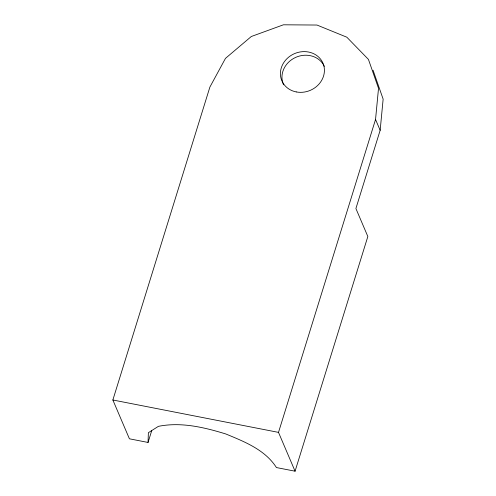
<?xml version="1.0" encoding="UTF-8"?>
<svg xmlns="http://www.w3.org/2000/svg" width="496" height="496" viewBox="0 0 496 496"><rect width="100%" height="100%" fill="white"/><g stroke="black" fill="none" stroke-linecap="round" stroke-linejoin="round"><path stroke-width="0.74" d="M295.07 471.2L278.51 432.382L375.54 119.468L378.522 88.3L368.435 59.408L346.822 37.194L316.975 25.042L283.433 24.8L251.298 36.506L225.475 58.373L209.889 87.073L112.859 399.993L129.419 438.805L148.05 442.451L148.372 432.698L158.41 426.343C181.121 421.792 204.073 427.298 225.779 433.957C244.503 441.713 265.05 449.717 276.433 467.554L295.07 471.2L367.84 236.511L355.905 208.531L380.159 130.299L383.141 99.132L373.054 70.24M148.05 442.451L151.714 430.64M112.859 399.993L278.51 432.382M375.54 119.468L380.159 130.299M283.588 84.804A22.357 19.989 -23.1 0 1 295.622 57.418A22.357 19.989 -23.1 0 1 324.328 66.383M296.23 91.927A22.357 19.989 -23.1 0 0 323.801 65.584A22.357 19.989 -23.1 0 0 287.221 58.429A22.357 19.989 -23.1 0 0 296.23 91.927"/></g></svg>
